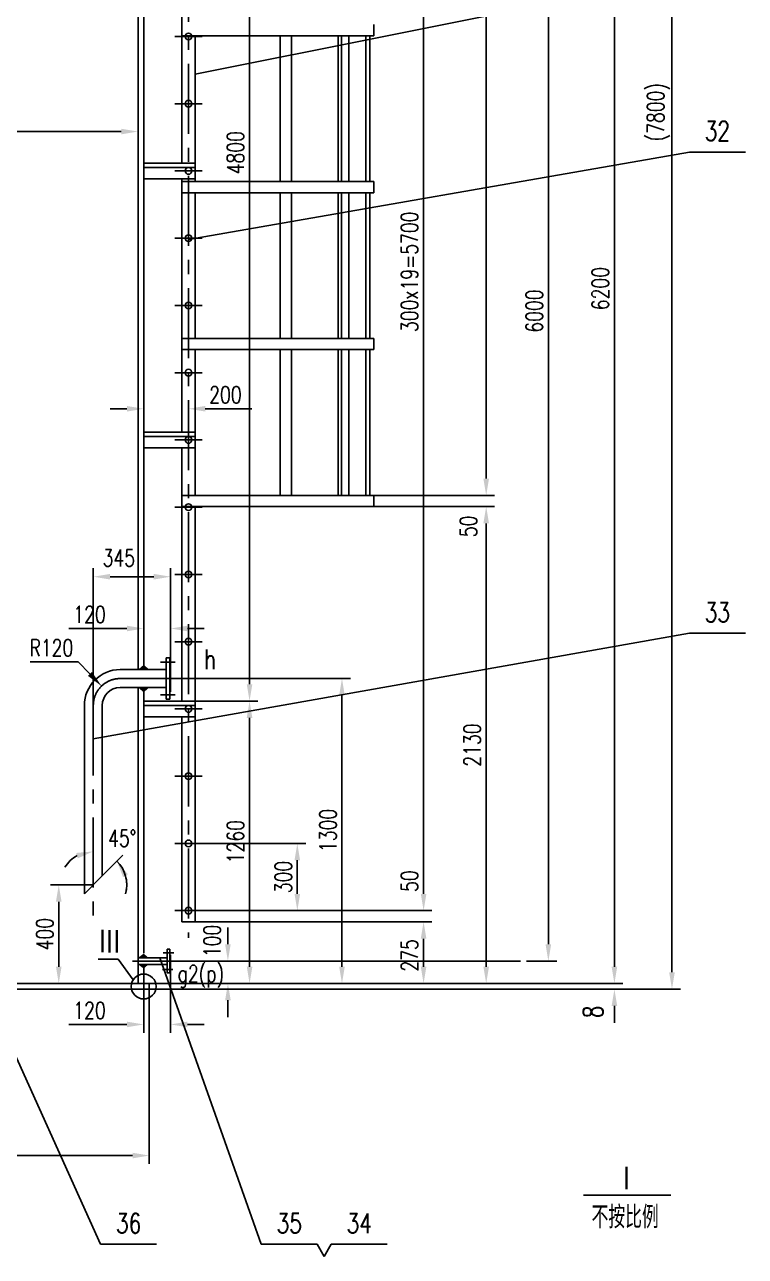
# Model space of a CAD drawing. Header units: millimetres. Extents: x 35295 to 50145, y 0 to 21025.
# Drawn here: x 41198 to 44415, y 9333 to 14828 of the extents above; entities that cross this region are included whole.
import ezdxf
from ezdxf.enums import TextEntityAlignment as Align

# ---------------------------------------------------------------- set-up
doc = ezdxf.new("R2010")
doc.units = ezdxf.units.MM
doc.header["$LTSCALE"] = 250
doc.linetypes.add('CENTER', pattern=[2, 1.25, -0.25, 0.25, -0.25])
for name, color, linetype in [('1', 7, 'Continuous'), ('HGJ', 1, 'Continuous'), ('HGJX', 2, 'CENTER'), ('HGJY', 7, 'Continuous')]:
    doc.layers.add(name, color=color, linetype=linetype)
doc.styles.add('hzfs', font='simplex.shx', dxfattribs={"width": 0.75, "bigfont": 'hzfs.shx'})
doc.styles.get("Standard").update_dxf_attribs({"font": 'txt', "width": 0.75, "bigfont": 'hztxt.shx'})
doc.dimstyles.get("Standard").update_dxf_attribs({"dimtxt": 0.18, "dimasz": 0.18, "dimexe": 0.18, "dimexo": 0.0625, "dimgap": 0.09, "dimtad": 0, "dimtih": 1, "dimtoh": 1, "dimdec": 4, "dimzin": 0, "dimdsep": 46, "dimtxsty": 'Standard', "dimcen": 0.09, "dimadec": 0, "dimazin": 0, "dimtfac": 1, "dimtdec": 4, "dimtofl": 0, "dimtmove": 0, "dimatfit": 3, "dimfxl": 0, "dimtolj": 1, "dimtzin": 0, "dimarcsym": 0})

# ---------------------------------------------------------------- blocks, each defined once
blk = doc.blocks.new('*D31')
at = {"color": 0, "lineweight": -2}
for p, q in [((37704.4, 14366.3), (37704.4, 14313.8)), ((41629.4, 14351.3), (37779.4, 14351.3)), ((41704.4, 14381.3), (41704.4, 14313.8))]:
    blk.add_line(p, q, dxfattribs=at)
at = {"color": 0}
for points in [[(37779.4, 14363.8), (37779.4, 14338.8), (37704.4, 14351.3)], [(41629.4, 14363.8), (41629.4, 14338.8), (41704.4, 14351.3)]]:
    blk.add_solid(points, dxfattribs=at)
at = {"layer": 'DEFPOINTS', "color": 0}
for p in [(37704.4, 14366.3), (37704.4, 14351.3), (41704.4, 14381.3)]:
    blk.add_point(p, dxfattribs=at)
at = {"color": 0, "insert": (39704.4, 14413.8), "char_height": 75, "attachment_point": 5, "style": 'hzfs'}
blk.add_mtext('\\A1;%%C4000', dxfattribs=at)
blk = doc.blocks.new('*D44')
at = {"color": 0, "lineweight": -2}
for p, q in [((41729.4, 12060.4), (41729.4, 12171.9)), ((41849.4, 11970), (41849.4, 12171.9)), ((41654.4, 12134.4), (41395.5, 12134.4)), ((41924.4, 12134.4), (41999.4, 12134.4))]:
    blk.add_line(p, q, dxfattribs=at)
at = {"color": 0}
for points in [[(41654.4, 12146.9), (41654.4, 12121.9), (41729.4, 12134.4)], [(41924.4, 12146.9), (41924.4, 12121.9), (41849.4, 12134.4)]]:
    blk.add_solid(points, dxfattribs=at)
at = {"layer": 'DEFPOINTS', "color": 0}
for p in [(41729.4, 12134.4), (41729.4, 12060.4), (41849.4, 11970)]:
    blk.add_point(p, dxfattribs=at)
at = {"color": 0, "insert": (41487.5, 12196.9), "char_height": 75, "attachment_point": 5, "style": 'hzfs'}
blk.add_mtext('\\A1;120', dxfattribs=at)
blk = doc.blocks.new('*D45')
at = {"color": 0, "lineweight": -2}
for p, q in [((41437.4, 11985.8), (41222.2, 11985.8)), ((41489.4, 11931.7), (41437.4, 11985.8))]:
    blk.add_line(p, q, dxfattribs=at)
at = {"color": 0}
blk.add_solid([(41498.4, 11940.3), (41480.4, 11923), (41541.3, 11877.6)], dxfattribs=at)
at = {"layer": 'DEFPOINTS', "color": 0}
for p in [(41541.3, 11877.6), (41624.4, 11791)]:
    blk.add_point(p, dxfattribs=at)
at = {"color": 0, "insert": (41317.3, 12048.3), "char_height": 75, "attachment_point": 5, "style": 'hzfs'}
blk.add_mtext('\\A1;R120', dxfattribs=at)
blk = doc.blocks.new('*D48')
at = {"color": 0, "lineweight": -2}
for p, q in [((41929.4, 16575.6), (43016.3, 16575.6)), ((42978.8, 16500.6), (42978.8, 10950.6)), ((41929.4, 10875.6), (43016.3, 10875.6))]:
    blk.add_line(p, q, dxfattribs=at)
at = {"color": 0}
for points in [[(42966.3, 16500.6), (42991.3, 16500.6), (42978.8, 16575.6)], [(42966.3, 10950.6), (42991.3, 10950.6), (42978.8, 10875.6)]]:
    blk.add_solid(points, dxfattribs=at)
at = {"layer": 'DEFPOINTS', "color": 0}
for p in [(41929.4, 16575.6), (41929.4, 10875.6), (42978.8, 10875.6)]:
    blk.add_point(p, dxfattribs=at)
at = {"color": 0, "insert": (42916.3, 13725.6), "char_height": 75, "attachment_point": 5, "rotation": 90, "style": 'hzfs'}
blk.add_mtext('\\A1;300x19=5700', dxfattribs=at)
blk = doc.blocks.new('*D51')
at = {"color": 0, "lineweight": -2}
for p, q in [((42854.7, 18328.3), (43295.7, 18328.3)), ((43258.2, 18253.3), (43258.2, 12803.3)), ((42498.6, 12728.3), (43295.7, 12728.3))]:
    blk.add_line(p, q, dxfattribs=at)
at = {"color": 0}
for points in [[(43245.7, 18253.3), (43270.7, 18253.3), (43258.2, 18328.3)], [(43245.7, 12803.3), (43270.7, 12803.3), (43258.2, 12728.3)]]:
    blk.add_solid(points, dxfattribs=at)
at = {"layer": 'DEFPOINTS', "color": 0}
for p in [(42854.7, 18328.3), (42498.6, 12728.3), (43258.2, 12728.3)]:
    blk.add_point(p, dxfattribs=at)
at = {"color": 0, "insert": (43195.7, 15528.3), "char_height": 75, "attachment_point": 5, "rotation": 90, "style": 'hzfs'}
blk.add_mtext('\\A1;700x800=5600', dxfattribs=at)
blk = doc.blocks.new('*D52')
at = {"color": 0, "lineweight": -2}
for p, q in [((43064.6, 12678.3), (43295.7, 12678.3)), ((43258.2, 10625.6), (43258.2, 12603.3)), ((42127.2, 10550.6), (43295.7, 10550.6))]:
    blk.add_line(p, q, dxfattribs=at)
at = {"color": 0}
for points in [[(43245.7, 12603.3), (43270.7, 12603.3), (43258.2, 12678.3)], [(43245.7, 10625.6), (43270.7, 10625.6), (43258.2, 10550.6)]]:
    blk.add_solid(points, dxfattribs=at)
at = {"layer": 'DEFPOINTS', "color": 0}
for p in [(43064.6, 12678.3), (43258.2, 12678.3), (42127.2, 10550.6)]:
    blk.add_point(p, dxfattribs=at)
at = {"color": 0, "insert": (43195.7, 11614.4), "char_height": 75, "attachment_point": 5, "rotation": 90, "style": 'hzfs'}
blk.add_mtext('\\A1;2130', dxfattribs=at)
blk = doc.blocks.new('*D58')
at = {"color": 0, "lineweight": -2}
for p, q in [((41849.4, 10636.8), (41849.4, 10330.5)), ((41729.4, 10584.3), (41729.4, 10330.5)), ((41654.4, 10368), (41395.5, 10368)), ((41924.4, 10368), (41999.4, 10368))]:
    blk.add_line(p, q, dxfattribs=at)
at = {"color": 0}
for points in [[(41654.4, 10380.5), (41654.4, 10355.5), (41729.4, 10368)], [(41924.4, 10380.5), (41924.4, 10355.5), (41849.4, 10368)]]:
    blk.add_solid(points, dxfattribs=at)
at = {"layer": 'DEFPOINTS', "color": 0}
for p in [(41849.4, 10636.8), (41729.4, 10584.3), (41729.4, 10368)]:
    blk.add_point(p, dxfattribs=at)
at = {"color": 0, "insert": (41487.5, 10430.5), "char_height": 75, "attachment_point": 5, "style": 'hzfs'}
blk.add_mtext('\\A1;120', dxfattribs=at)
blk = doc.blocks.new('*D59')
at = {"color": 0, "lineweight": -2}
for p, q in [((41637.7, 16750.6), (43868, 16750.6)), ((43830.5, 16675.6), (43830.5, 10625.6)), ((42993.4, 10550.6), (43868, 10550.6))]:
    blk.add_line(p, q, dxfattribs=at)
at = {"color": 0}
for points in [[(43818, 16675.6), (43843, 16675.6), (43830.5, 16750.6)], [(43818, 10625.6), (43843, 10625.6), (43830.5, 10550.6)]]:
    blk.add_solid(points, dxfattribs=at)
at = {"layer": 'DEFPOINTS', "color": 0}
for p in [(41637.7, 16750.6), (42993.4, 10550.6), (43830.5, 10550.6)]:
    blk.add_point(p, dxfattribs=at)
at = {"color": 0, "insert": (43768, 13650.6), "char_height": 75, "attachment_point": 5, "rotation": 90, "style": 'hzfs'}
blk.add_mtext('\\A1;6200', dxfattribs=at)

msp = doc.modelspace()

# ---------------------------------------------------------------- linework, layer by layer
at = {"color": 0, "linetype": 'ByBlock'}
for p, q in [((44087.48244, 18253.32303), (44087.48244, 10600.56005)), ((42201.93497, 16535.56005), (42201.93497, 11885.56005)), ((43535.79492, 16375.56005), (43535.79492, 10725.56005)), ((41729.43622, 13215.28683), (41729.43622, 13077.09094)), ((41929.43622, 13085.82067), (41929.43622, 13152.09094)), ((41654.43622, 13114.59094), (41579.43622, 13114.59094)), ((42004.43622, 13114.59094), (42212.22305, 13114.59094)), ((43258.24637, 12803.32303), (43258.24637, 12878.32303)), ((43160.69941, 12728.32303), (43295.74637, 12728.32303)), ((42543.81643, 12678.32303), (43295.74637, 12678.32303)), ((43258.24637, 12603.32303), (43258.24637, 12528.32303)), ((41504.43622, 11676.65966), (41504.43622, 12402.78581)), ((41774.43622, 12365.28581), (41579.43622, 12365.28581)), ((41849.43622, 12064.50657), (41849.43622, 12402.78581)), ((41924.43622, 11911.02713), (42651.92558, 11911.02713)), ((42614.42558, 11836.02713), (42614.42558, 10625.56005)), ((41959.43622, 11810.56005), (42239.43497, 11810.56005)), ((42052.32581, 11810.56005), (42239.43497, 11810.56005)), ((42201.93497, 11735.56005), (42201.93497, 10625.56005)), ((41929.43622, 11175.56005), (42452.61856, 11175.56005)), ((41544.43622, 11030.56005), (41636.56068, 11122.68451)), ((42415.11856, 10950.56005), (42415.11856, 11100.56005)), ((41504.43622, 10990.56005), (41312.69447, 10990.56005)), ((41350.19447, 10915.56005), (41350.19447, 10625.56005)), ((41929.43622, 10875.56005), (42452.61856, 10875.56005)), ((41956.8237, 10825.56005), (43016.33015, 10825.56005)), ((42105.22475, 10725.56005), (42105.22475, 10800.56005)), ((42978.83015, 10625.56005), (42978.83015, 10750.56005)), ((43830.53567, 10625.56005), (43830.53567, 10700.56005)), ((41870.07502, 10650.56005), (43411.29103, 10650.56005)), ((43437.59571, 10650.56005), (43573.29492, 10650.56005)), ((41512.44866, 10550.56005), (41312.69447, 10550.56005)), ((41684.64697, 10550.56005), (42107.46625, 10550.56005)), ((41988.98003, 10550.56005), (42239.43497, 10550.56005)), ((42513.01672, 10550.56005), (42651.92558, 10550.56005)), ((42785.0235, 10550.56005), (43016.33015, 10550.56005)), ((43433.05875, 10550.56005), (43868.03567, 10550.56005)), ((41754.43622, 10525.56005), (43868.03567, 10525.56005)), ((41754.43622, 10525.56005), (41754.43622, 9745.52044)), ((43651.09802, 10525.56005), (44124.98244, 10525.56005)), ((42105.22475, 10475.56005), (42105.22475, 10400.56005)), ((43830.53567, 10450.56005), (43830.53567, 10375.56005)), ((37729.43622, 9783.02044), (41679.43622, 9783.02044))]:
    msp.add_line(p, q, dxfattribs=at)
at = {"color": 7, "linetype": 'CENTER'}
for p, q in [((41929.43622, 18153.32303), (41929.43622, 10753.97826)), ((41989.9608, 14775.56005), (41868.91165, 14775.56005)), ((41989.9608, 14475.56005), (41868.91165, 14475.56005)), ((41989.9608, 14175.56005), (41868.91165, 14175.56005)), ((41989.9608, 13875.56005), (41868.91165, 13875.56005)), ((41989.9608, 13575.56005), (41868.91165, 13575.56005)), ((41989.9608, 13275.56005), (41868.91165, 13275.56005)), ((41989.9608, 12975.56005), (41868.91165, 12975.56005)), ((41989.9608, 12675.56005), (41868.91165, 12675.56005)), ((41989.9608, 12375.56005), (41868.91165, 12375.56005)), ((41989.9608, 12075.56005), (41868.91165, 12075.56005)), ((41504.43622, 11791.02713), (41504.43622, 10853.13685)), ((41989.9608, 11775.56005), (41868.91165, 11775.56005)), ((41989.9608, 11475.56005), (41868.91165, 11475.56005)), ((41989.9608, 11175.56005), (41868.91165, 11175.56005)), ((41989.9608, 10875.56005), (41868.91165, 10875.56005))]:
    msp.add_line(p, q, dxfattribs=at)
at = {"color": 1}
for p, q in [((41704.43622, 16750.56005), (41704.43622, 11951.02713)), ((41899.43622, 15340.56005), (41899.43622, 14210.56005)), ((41729.43622, 14865.56005), (41729.43622, 13446.6178)), ((42756.44339, 14828.32303), (42756.44339, 14778.32303)), ((41899.43622, 14778.32303), (42756.44339, 14778.32303)), ((41899.43622, 14778.32303), (42756.44339, 14778.32303)), ((41959.43622, 14778.32303), (41959.43622, 14128.32303)), ((41959.43622, 14778.32303), (41959.43622, 14128.32303)), ((42338.44339, 14128.32303), (42338.44339, 14778.32303)), ((42388.44339, 14128.32303), (42388.44339, 14778.32303)), ((42596.78863, 14128.32303), (42596.78863, 14778.32303)), ((42611.78863, 14128.32303), (42611.78863, 14778.32303)), ((42645.69619, 14128.32303), (42645.69619, 14778.32303)), ((42720.44339, 14778.32303), (42720.44339, 14128.32303)), ((42738.44339, 14778.32303), (42738.44339, 14128.32303)), ((41959.43622, 14210.56005), (41729.43622, 14210.56005)), ((41959.43622, 14190.56005), (41729.43622, 14190.56005)), ((41959.43622, 14140.56005), (41729.43622, 14140.56005)), ((41899.43622, 14140.56005), (41899.43622, 13010.56005)), ((41899.43622, 14128.32303), (42756.44339, 14128.32303)), ((42756.44339, 14128.32303), (42756.44339, 14078.32303)), ((41899.43622, 14078.32303), (42756.44339, 14078.32303)), ((41899.43622, 14078.32303), (42756.44339, 14078.32303)), ((41959.43622, 14078.32303), (41959.43622, 13428.32303)), ((41959.43622, 14078.32303), (41959.43622, 13428.32303)), ((42338.44339, 13428.32303), (42338.44339, 14078.32303)), ((42388.44339, 13428.32303), (42388.44339, 14078.32303)), ((42596.78863, 13428.32303), (42596.78863, 14078.32303)), ((42611.78863, 13428.32303), (42611.78863, 14078.32303)), ((42645.69619, 13428.32303), (42645.69619, 14078.32303)), ((42720.44339, 14078.32303), (42720.44339, 13428.32303)), ((42738.44339, 14078.32303), (42738.44339, 13428.32303)), ((41729.43622, 13455.56005), (41729.43622, 12289.05012)), ((41899.43622, 13428.32303), (42756.44339, 13428.32303)), ((42756.44339, 13428.32303), (42756.44339, 13378.32303)), ((41899.43622, 13378.32303), (42756.44339, 13378.32303)), ((41899.43622, 13378.32303), (42756.44339, 13378.32303)), ((41899.43622, 13378.32303), (42756.44339, 13378.32303)), ((41959.43622, 13378.32303), (41959.43622, 12728.32303)), ((41959.43622, 13378.32303), (41959.43622, 12728.32303)), ((42338.44339, 12728.32303), (42338.44339, 13378.32303)), ((42388.44339, 12728.32303), (42388.44339, 13378.32303)), ((42596.78863, 12728.32303), (42596.78863, 13378.32303)), ((42611.78863, 12728.32303), (42611.78863, 13378.32303)), ((42645.69619, 12728.32303), (42645.69619, 13378.32303)), ((42720.44339, 13378.32303), (42720.44339, 12728.32303)), ((42738.44339, 13378.32303), (42738.44339, 12728.32303)), ((41959.43622, 13010.56005), (41729.43622, 13010.56005)), ((41959.43622, 12990.56005), (41729.43622, 12990.56005)), ((41959.43622, 12940.56005), (41729.43622, 12940.56005)), ((41899.43622, 12940.56005), (41899.43622, 11810.56005)), ((41899.43622, 12728.32303), (42756.44339, 12728.32303)), ((42756.44339, 12728.32303), (42756.44339, 12678.32303)), ((41899.43622, 12678.32303), (42756.44339, 12678.32303)), ((41959.43622, 12678.32303), (41959.43622, 10825.56005)), ((41729.43622, 12385.56005), (41729.43622, 12017.85686)), ((41729.43622, 12045.56005), (41729.43622, 11951.02713)), ((41704.43622, 11871.02713), (41704.43622, 11150.56005)), ((41729.43622, 11871.02713), (41729.43622, 11150.56005)), ((41464.43622, 11791.02713), (41464.43622, 10950.56005)), ((41544.43622, 11791.02713), (41544.43622, 11030.56005)), ((41959.43622, 11810.56005), (41729.43622, 11810.56005)), ((41959.43622, 11790.56005), (41729.43622, 11790.56005)), ((41959.43622, 11740.56005), (41729.43622, 11740.56005)), ((41899.43622, 11740.56005), (41899.43622, 10825.56005)), ((41704.43622, 11150.56005), (41704.43622, 10550.56005)), ((41729.43622, 11150.56005), (41729.43622, 10685.56005)), ((41464.43622, 10950.56005), (41544.43622, 11030.56005)), ((41704.43622, 10665.56005), (41833.43622, 10665.56005)), ((41704.43622, 10635.56005), (41833.43622, 10635.56005)), ((41729.43622, 10635.56005), (41729.43622, 10550.56005)), ((37654.43622, 10550.56005), (41754.43622, 10550.56005)), ((41754.43622, 10550.56005), (41754.43622, 10525.56005)), ((37654.43622, 10525.56005), (41754.43622, 10525.56005))]:
    msp.add_line(p, q, dxfattribs=at)
at = {"color": 1, "linetype": 'CENTER'}
msp.add_line((41959.43622, 10825.56005), (41899.43622, 10825.56005), dxfattribs=at)
at = {"color": 7}
for centre in [(41929.43622, 14775.56005), (41929.43622, 14475.56005), (41929.43622, 14175.56005), (41929.43622, 13875.56005), (41929.43622, 13575.56005), (41929.43622, 13275.56005), (41929.43622, 12975.56005), (41929.43622, 12675.56005), (41929.43622, 12375.56005), (41929.43622, 12075.56005), (41929.43622, 11775.56005), (41929.43622, 11475.56005), (41929.43622, 11175.56005), (41929.43622, 10875.56005)]:
    msp.add_circle(centre, 15, dxfattribs=at)
at = {"color": 1}
for radius in [160, 80]:
    msp.add_arc((41624.43622, 11791.02713), radius, 90, 180, dxfattribs=at)
at = {"linetype": 'CENTER'}
msp.add_arc((41624.43622, 11791.02713), 120, 90, 180, dxfattribs=at)
at = {"color": 0, "linetype": 'ByBlock'}
for start, end in [(119.08337451, 148.16674901), (344.71283389, 45), (346.83325099, 15.91662549)]:
    msp.add_arc((41504.43622, 10990.56005), 149.3522, start, end, dxfattribs=at)
for points in [[(41654.43622, 13127.09094), (41654.43622, 13102.09094), (41729.43622, 13114.59094)], [(42004.43622, 13127.09094), (42004.43622, 13102.09094), (41929.43622, 13114.59094)], [(43245.74637, 12803.32303), (43270.74637, 12803.32303), (43258.24637, 12728.32303)], [(43245.74637, 12603.32303), (43270.74637, 12603.32303), (43258.24637, 12678.32303)], [(41579.43622, 12377.78581), (41579.43622, 12352.78581), (41504.43622, 12365.28581)], [(41774.43622, 12377.78581), (41774.43622, 12352.78581), (41849.43622, 12365.28581)], [(42189.43497, 11885.56005), (42214.43497, 11885.56005), (42201.93497, 11810.56005)], [(42601.92558, 11836.02713), (42626.92558, 11836.02713), (42614.42558, 11911.02713)], [(42189.43497, 11735.56005), (42214.43497, 11735.56005), (42201.93497, 11810.56005)], [(42402.61856, 11100.56005), (42427.61856, 11100.56005), (42415.11856, 11175.56005)], [(41428.70028, 11133.18049), (41434.97739, 11108.98136), (41504.43622, 11139.91225)], [(41637.28755, 11025.18175), (41658.83751, 11037.85453), (41610.04418, 11096.16801)], [(41337.69447, 10915.56005), (41362.69447, 10915.56005), (41350.19447, 10990.56005)], [(42402.61856, 10950.56005), (42427.61856, 10950.56005), (42415.11856, 10875.56005)], [(42966.33015, 10750.56005), (42991.33015, 10750.56005), (42978.83015, 10825.56005)], [(42092.72475, 10725.56005), (42117.72475, 10725.56005), (42105.22475, 10650.56005)], [(43523.29492, 10725.56005), (43548.29492, 10725.56005), (43535.79492, 10650.56005)], [(41337.69447, 10625.56005), (41362.69447, 10625.56005), (41350.19447, 10550.56005)], [(42189.43497, 10625.56005), (42214.43497, 10625.56005), (42201.93497, 10550.56005)], [(42601.92558, 10625.56005), (42626.92558, 10625.56005), (42614.42558, 10550.56005)], [(42966.33015, 10625.56005), (42991.33015, 10625.56005), (42978.83015, 10550.56005)], [(43818.03567, 10625.56005), (43843.03567, 10625.56005), (43830.53567, 10550.56005)], [(42092.72475, 10475.56005), (42117.72475, 10475.56005), (42105.22475, 10550.56005)], [(44074.98244, 10600.56005), (44099.98244, 10600.56005), (44087.48244, 10525.56005)], [(43818.03567, 10450.56005), (43843.03567, 10450.56005), (43830.53567, 10525.56005)], [(41679.43622, 9795.52044), (41679.43622, 9770.52044), (41754.43622, 9783.02044)]]:
    msp.add_solid(points, dxfattribs=at)
for points in [[(41704.43622, 11951.02713), (41729.43622, 11972.29112), (41754.42529, 11951.02713)], [(41704.43622, 11871.02713), (41729.43622, 11849.76315), (41754.42529, 11871.02713)]]:
    msp.add_solid(points)
at = {"layer": '1'}
for p, q in [((41615.41231, 10658.76166), (41525.53534, 10658.76166)), ((41682.70638, 10567.12298), (41615.41231, 10658.76166)), ((43692.79128, 9606.47007), (44082.38364, 9606.47007))]:
    msp.add_line(p, q, dxfattribs=at)
msp.add_circle((41729.43622, 10537.25542), 55.45944, dxfattribs=at)
at = {"layer": 'DEFPOINTS', "color": 0, "linetype": 'ByBlock'}
for p in [(41989.9608, 14775.56005), (41989.9608, 14475.56005), (41989.9608, 14175.56005), (42756.44339, 14128.32303), (42756.44339, 14128.32303), (41989.9608, 13875.56005), (41989.9608, 13575.56005), (42756.44339, 13428.32303), (42756.44339, 13428.32303), (41989.9608, 13275.56005), (41729.43622, 13215.28683), (41929.43622, 13114.59094), (41929.43622, 13085.82067), (41989.9608, 12975.56005), (42756.44339, 12728.32303), (42756.44339, 12728.32303), (43160.69941, 12728.32303), (41989.9608, 12675.56005), (42543.81643, 12678.32303), (43258.24637, 12678.32303), (41504.43622, 12365.28581), (41989.9608, 12375.56005), (41849.43622, 12064.50657), (41989.9608, 12075.56005), (41924.43622, 11911.02713), (41504.43622, 11791.02713), (41959.43622, 11810.56005), (41989.9608, 11775.56005), (42052.32581, 11810.56005), (42201.93497, 11810.56005), (41504.43622, 11676.65966), (41989.9608, 11475.56005), (41929.43622, 11175.56005), (41989.9608, 11175.56005), (42415.11856, 11175.56005), (41543.09142, 11134.8232), (41504.43622, 10990.56005), (41544.43622, 11030.56005), (41464.43622, 10950.56005), (41504.43622, 10853.13685), (41929.43622, 10875.56005), (41956.8237, 10825.56005), (41989.9608, 10875.56005), (42978.83015, 10825.56005), (41870.07502, 10650.56005), (42105.22475, 10650.56005), (43437.59571, 10650.56005), (43535.79492, 10650.56005), (41350.19447, 10550.56005), (41512.44866, 10550.56005), (41684.64697, 10550.56005), (41988.98003, 10550.56005), (42201.93497, 10550.56005), (42513.01672, 10550.56005), (42614.42558, 10550.56005), (42785.0235, 10550.56005), (43433.05875, 10550.56005), (43830.53567, 10550.56005), (41754.43622, 10525.56005), (41754.43622, 10525.56005), (43651.09802, 10525.56005), (44087.48244, 10525.56005), (41754.43622, 9783.02044)]:
    msp.add_point(p, dxfattribs=at)
at = {"layer": 'HGJ'}
for p, q in [((41829.43622, 12003.52713), (41845.43622, 12003.52713)), ((41829.43622, 11818.52713), (41829.43622, 12003.52713)), ((41845.43622, 12003.52713), (41845.43622, 11818.52713)), ((41829.43622, 11951.02713), (41704.43622, 11951.02713)), ((41845.43622, 11970.02713), (41849.43622, 11970.02713)), ((41849.43622, 11970.02713), (41849.43622, 11852.02713)), ((41829.43622, 11871.02713), (41704.43622, 11871.02713)), ((41845.43622, 11818.52713), (41829.43622, 11818.52713)), ((41849.43622, 11852.02713), (41845.43622, 11852.02713)), ((41833.43622, 10703.06005), (41845.43622, 10703.06005)), ((41833.43622, 10598.06005), (41833.43622, 10703.06005)), ((41845.43622, 10703.06005), (41845.43622, 10598.06005)), ((41845.43622, 10678.56005), (41849.43622, 10678.56005)), ((41849.43622, 10678.56005), (41849.43622, 10622.56005)), ((41849.43622, 10622.56005), (41845.43622, 10622.56005)), ((41845.43622, 10598.06005), (41833.43622, 10598.06005))]:
    msp.add_line(p, q, dxfattribs=at)
at = {"layer": 'HGJX'}
for p, q in [((41804.43622, 11983.52713), (41869.43622, 11983.52713)), ((41804.43622, 11838.52713), (41869.43622, 11838.52713)), ((41816.80661, 10688.06005), (41863.85607, 10688.06005)), ((41813.08648, 10613.06005), (41860.13582, 10613.06005))]:
    msp.add_line(p, q, dxfattribs=at)
at = {"layer": 'HGJX', "color": 1}
for p, q in [((41624.43622, 11951.02713), (41704.43622, 11951.02713)), ((41624.43622, 11871.02713), (41704.43622, 11871.02713))]:
    msp.add_line(p, q, dxfattribs=at)
at = {"layer": 'HGJX', "linetype": 'CENTER'}
msp.add_line((41624.43622, 11911.02713), (41924.43622, 11911.02713), dxfattribs=at)
at = {"layer": 'HGJX', "color": 3}
msp.add_line((41678.7533, 10650.56005), (41877.93433, 10650.56005), dxfattribs=at)
at = {"layer": 'HGJY'}
for p, q in [((41959.43622, 14606.65951), (44165.22651, 15048.52511)), ((41929.43622, 13870.21684), (44165.22651, 14259.86348)), ((44165.22651, 14259.86348), (44415.22651, 14259.86348)), ((41504.43622, 11641.60257), (44165.22651, 12112.86271)), ((44165.22651, 12112.86271), (44415.22651, 12112.86271)), ((40830.22012, 10952.06005), (41537.03359, 9387.44668)), ((41801.64433, 10665.56005), (42254.28463, 9387.44668)), ((41537.03359, 9387.44668), (41787.03359, 9387.44668)), ((42254.28463, 9387.44668), (42504.28463, 9387.44668)), ((42504.28463, 9387.44668), (42535.53463, 9333.32168)), ((42535.53463, 9333.32168), (42566.78463, 9387.44668)), ((42566.78463, 9387.44668), (42816.78463, 9387.44668))]:
    msp.add_line(p, q, dxfattribs=at)
for points in [[(41704.43622, 10665.56005), (41729.43622, 10683.99863), (41750.47305, 10665.56005)], [(41704.43622, 10635.56005), (41729.43622, 10617.12147), (41750.47305, 10635.56005)]]:
    msp.add_solid(points, dxfattribs=at)

# ---------------------------------------------------------------- texts
at = {"style": 'hzfs', "width": 0.75}
msp.add_text('h', height=87.5, dxfattribs=at).set_placement((41999.2119, 11953.56774))
at = {"color": 0, "linetype": 'ByBlock', "attachment_point": 5, "rotation": 90, "style": 'hzfs'}
for s, insert, char_height in [('\\A1;4800', (42139.43497, 14256.93181), 75), ('\\A1;6000', (43473.29492, 13550.56005), 75), ('\\A1;50', (43178.87692, 12590.02315), 75), ('8', (43735.39844, 10424.05082), 87.5)]:
    msp.add_mtext(s, dxfattribs=dict(at, insert=insert, char_height=char_height))
at = {"color": 0, "linetype": 'ByBlock', "char_height": 75, "attachment_point": 5, "style": 'hzfs'}
for s, insert in [('\\A1;345', (41618.49921, 12448.63817)), ('\\A1;45°', (41633.56319, 11198.51344))]:
    msp.add_mtext(s, dxfattribs=dict(at, insert=insert))
at = {"layer": '1', "style": 'hzfs', "width": 0.75}
for s, p in [('I', (41545.68966, 10690.22622)), ('I', (41576.2243, 10688.43137)), ('I', (41609.45314, 10688.43137)), ('I', (43885.25046, 9633.34731)), ('不按比例', (43878.53224, 9458.54341))]:
    msp.add_text(s, height=100, dxfattribs=at).set_placement(p, align=Align.CENTER)
at = {"layer": 'HGJY', "color": 0, "style": 'hzfs', "width": 0.75}
for s, p in [('(7800)', (44052.43545, 14307.49499)), ('1300', (42589.42558, 11137.04359)), ('1260', (42176.93497, 11086.81005)), ('300', (42390.11856, 10953.23862)), ('50', (42953.83015, 10958.92343)), ('400', (41325.19447, 10698.23862)), ('100', (42072.42163, 10668.08906)), ('275', (42953.83015, 10603.68505))]:
    msp.add_text(s, height=75, rotation=90, dxfattribs=at).set_placement(p)
at = {"layer": 'HGJY', "style": 'hzfs', "width": 0.75}
for s, p in [('32', (44290.22651, 14309.86348)), ('33', (44290.22651, 12162.86271)), ('36', (41662.03359, 9437.44668)), ('35', (42379.28463, 9437.44668)), ('34', (42691.78463, 9437.44668))]:
    msp.add_text(s, height=87.5, dxfattribs=at).set_placement(p, align=Align.CENTER)
at = {"layer": 'HGJY', "color": 0, "style": 'hzfs', "width": 0.75}
msp.add_text('200', height=75, dxfattribs=at).set_placement((42021.91154, 13139.59094))
at = {"layer": 'HGJY', "style": 'hzfs', "width": 0.75}
msp.add_text('g2(p)', height=75, dxfattribs=at).set_placement((41984.77938, 10589.31065), align=Align.MIDDLE)

# ---------------------------------------------------------------- dimensions: what is measured, and where the dimension line sits
for base, p1, p2, text, picture, middle in [((43258.24637, 12728.32303), (42854.7058, 18328.32303), (42498.64068, 12728.32303), '700x800=5600', '*D51', (43195.74637, 15528.32303)), ((42978.83015, 10875.56005), (41929.43622, 16575.56005), (41929.43622, 10875.56005), '300x19=5700', '*D48', (42916.33015, 13725.56005)), ((43258.24637, 12678.32303), (42127.22008, 10550.56005), (43064.56184, 12678.32303), '2130', '*D52', (43195.74637, 11614.44154))]:
    dim = msp.add_linear_dim(base=base, p1=p1, p2=p2, angle=90, text=text, dimstyle='Standard', override={"dimtxt": 75, "dimasz": 75, "dimexe": 37.5, "dimexo": 0, "dimgap": 25, "dimtad": 1, "dimtih": 0, "dimzin": 8, "dimtxsty": 'hzfs', "dimcen": 0, "dimtfac": 0.8, "dimatfit": 2})
    dim.commit()
    dim.dimension.update_dxf_attribs({"geometry": picture, "text_midpoint": middle})
dim = msp.add_linear_dim(base=(43830.53567, 10550.56005), p1=(41637.66334, 16750.56005), p2=(42993.40087, 10550.56005), angle=90, dimstyle='Standard', override={"dimtxt": 75, "dimasz": 75, "dimexe": 37.5, "dimexo": 0, "dimgap": 25, "dimtad": 1, "dimtih": 0, "dimzin": 8, "dimtxsty": 'hzfs', "dimcen": 0, "dimtfac": 0.8, "dimatfit": 2})
dim.commit()
dim.dimension.update_dxf_attribs({"geometry": '*D59', "text_midpoint": (43768.03567, 13650.56005)})
for base, p1, p2, text, picture, middle in [((37704.43622, 14351.33239), (41704.43622, 14381.27864), (37704.43622, 14366.30555), '%%C4000', '*D31', (39704.43622, 14413.83239)), ((41729.43622, 12134.36294), (41849.43622, 11970.02713), (41729.43622, 12060.41552), '120', '*D44', (41487.47194, 12196.86294))]:
    dim = msp.add_linear_dim(base=base, p1=p1, p2=p2, text=text, dimstyle='Standard', override={"dimtxt": 75, "dimasz": 75, "dimexe": 37.5, "dimexo": 0, "dimgap": 25, "dimtad": 1, "dimtih": 0, "dimzin": 8, "dimtxsty": 'hzfs', "dimcen": 0, "dimtfac": 0.8, "dimatfit": 2})
    dim.commit()
    dim.dimension.update_dxf_attribs({"geometry": picture, "text_midpoint": middle})
dim = msp.add_radius_dim(center=(41624.43622, 11791.02713), mpoint=(41541.31878, 11877.58053), dimstyle='Standard', override={"dimtxt": 75, "dimasz": 75, "dimexe": 37.5, "dimexo": 0, "dimgap": 25, "dimtad": 1, "dimtih": 0, "dimzin": 8, "dimtxsty": 'hzfs', "dimcen": 0, "dimtfac": 0.8, "dimatfit": 2})
dim.commit()
dim.dimension.update_dxf_attribs({"geometry": '*D45', "text_midpoint": (41317.33268, 12048.27227)})
dim = msp.add_linear_dim(base=(41729.43622, 10368.00853), p1=(41849.43622, 10636.79154), p2=(41729.43622, 10584.34609), dimstyle='Standard', override={"dimtxt": 75, "dimasz": 75, "dimexe": 37.5, "dimexo": 0, "dimgap": 25, "dimtad": 1, "dimtih": 0, "dimzin": 8, "dimtxsty": 'hzfs', "dimcen": 0, "dimtfac": 0.8, "dimatfit": 2})
dim.commit()
dim.dimension.update_dxf_attribs({"geometry": '*D58', "text_midpoint": (41487.47194, 10430.50853)})

doc.saveas('drawing.dxf')
